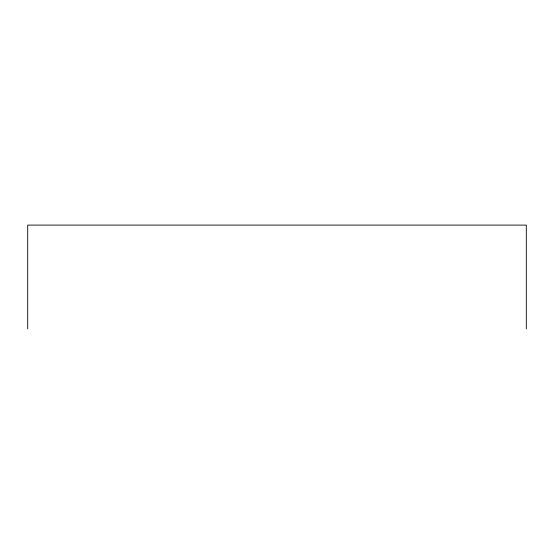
<?xml version="1.0" encoding="UTF-8"?>
<svg xmlns="http://www.w3.org/2000/svg" width="554" height="554" viewBox="0 0 554 554"><rect width="100%" height="100%" fill="white"/><g stroke="black" fill="none" stroke-linecap="round" stroke-linejoin="round"><path stroke-width="0.83" d="M526.3 328.896L526.3 225.104L27.7 225.104L27.7 328.896"/></g></svg>
